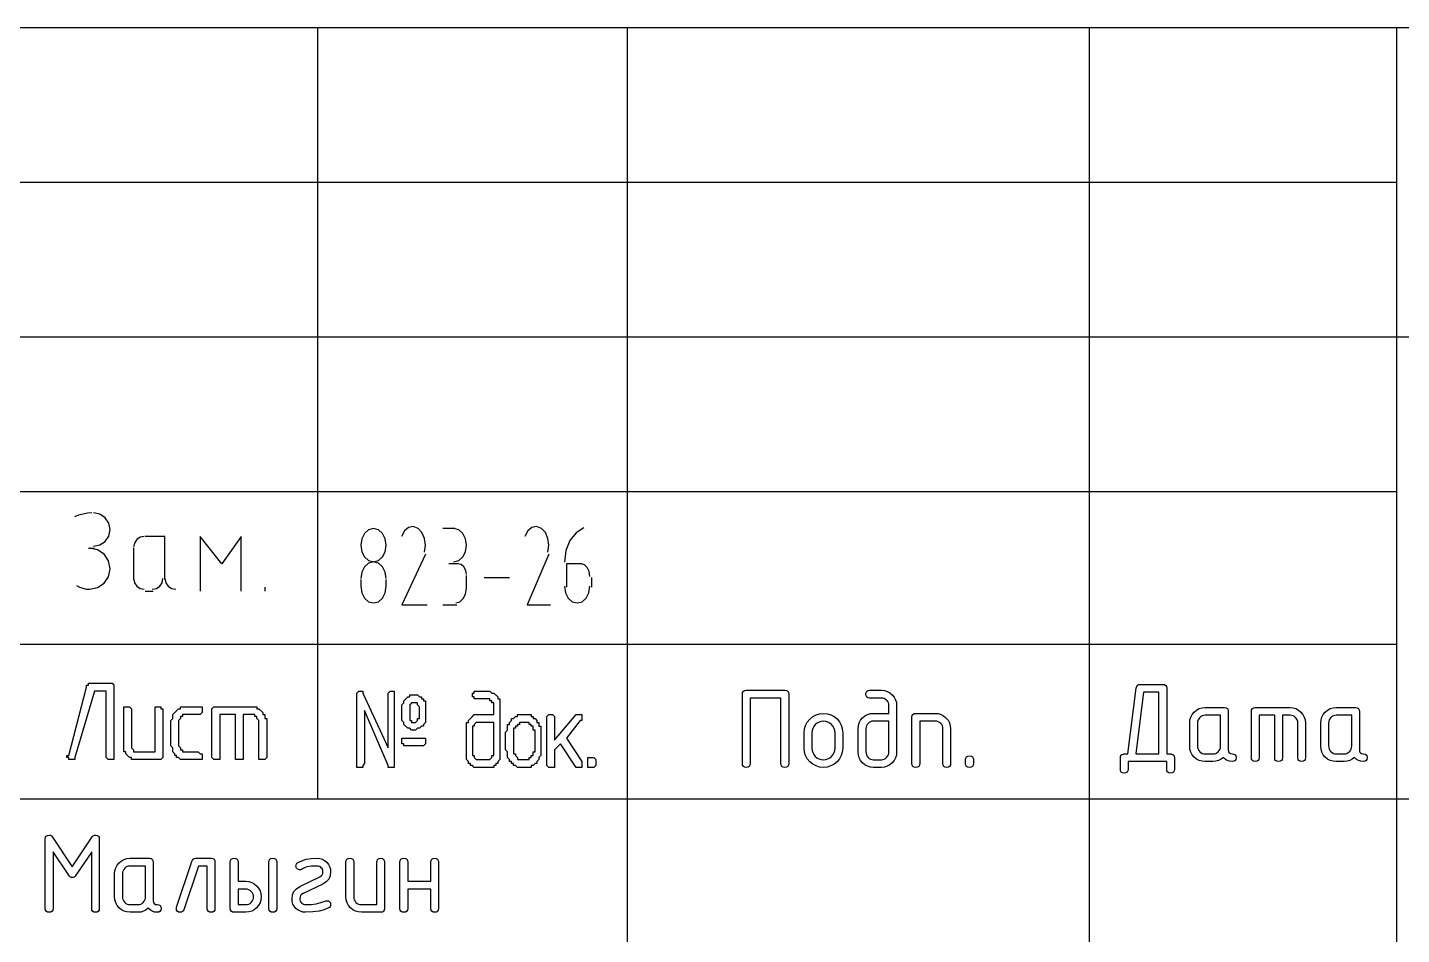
# Model space of a CAD drawing. Header units: millimetres. Extents: x 1 to 1188, y 1 to 840.
# Drawn here: x 1020.38 to 1064.93, y 31.29 to 60.71 of the extents above; entities that cross this region are included whole.
import ezdxf

# ---------------------------------------------------------------- set-up
doc = ezdxf.new("R2010")
doc.units = ezdxf.units.MM
doc.layers.add('GEOMETRY', color=7, linetype='Continuous')
doc.layers.add('TEXT_OUTLINE', color=7, linetype='Continuous')

msp = doc.modelspace()

# ---------------------------------------------------------------- linework, layer by layer
at = {"layer": 'GEOMETRY'}
for points in [[(999.815, 60.714), (1184.79, 60.714)], [(1029.786, 60.714), (1029.786, 35.694)], [(1039.819, 60.714), (1039.819, 5.658)], [(1054.806, 60.714), (1054.806, 5.658)], [(1064.776, 60.714), (1064.776, 5.658)], [(999.815, 55.696), (1064.776, 55.696)], [(999.815, 50.68), (1064.776, 50.68), (1184.79, 50.68)], [(999.815, 45.664), (1064.776, 45.664)], [(1024.833, 42.806), (1024.833, 44.203), (1024.198, 44.203)], [(1027.31, 42.426), (1027.31, 44.203), (1026.676, 43.314), (1025.977, 44.203), (1025.977, 42.426)], [(1034.231, 44.457), (1033.851, 44.457)], [(1022.357, 43.822), (1022.547, 43.822)], [(1023.818, 43.822), (1023.818, 42.806)], [(1033.279, 43.631), (1032.517, 41.981), (1033.343, 41.981)], [(1034.358, 43.314), (1034.041, 43.314)], [(1037.28, 43.631), (1036.581, 41.981), (1037.343, 41.981)], [(1037.852, 43.314), (1037.852, 42.552)], [(1038.359, 43.314), (1037.852, 43.314)], [(1031.183, 42.806), (1031.183, 42.552)], [(1032.009, 42.552), (1032.009, 42.806)], [(1034.613, 42.489), (1034.613, 42.933)], [(1035.184, 42.869), (1036.009, 42.869)], [(1038.677, 42.552), (1038.677, 42.869)], [(1024.198, 42.426), (1024.453, 42.426)], [(1028.072, 42.552), (1028.072, 42.426)], [(1033.851, 41.981), (1034.295, 41.981)], [(999.815, 40.71), (1064.776, 40.71)], [(1043.687, 39.213), (1044.938, 39.213)], [(1047.686, 39.213), (1048.066, 39.213)], [(1056.064, 37.149), (1056.334, 39.282)], [(1056.444, 39.403), (1057.194, 39.403)], [(1057.32, 39.276), (1057.32, 37.149)], [(1043.56, 36.837), (1043.56, 39.086)], [(1044.811, 36.837), (1044.811, 38.959), (1043.814, 38.959), (1043.814, 36.837)], [(1045.065, 39.086), (1045.065, 36.837)], [(1048.066, 38.959), (1047.686, 38.959)], [(1047.812, 38.463), (1048.314, 38.463), (1048.314, 38.711)], [(1048.562, 38.711), (1048.562, 37.212)], [(1049.06, 36.837), (1049.06, 38.336)], [(1049.187, 38.463), (1049.815, 38.463)], [(1058.567, 38.653), (1059.195, 38.653)], [(1059.068, 38.4), (1058.567, 38.4)], [(1059.068, 37.402), (1059.068, 38.4)], [(1059.316, 38.527), (1059.316, 37.275)], [(1060.067, 37.027), (1060.067, 38.527)], [(1060.193, 38.653), (1061.318, 38.653)], [(1060.822, 37.027), (1060.822, 38.4), (1060.32, 38.4), (1060.32, 37.027)], [(1061.318, 38.4), (1061.07, 38.4), (1061.07, 37.027)], [(1062.818, 38.653), (1063.446, 38.653)], [(1063.319, 38.4), (1062.818, 38.4)], [(1063.319, 37.402), (1063.319, 38.4)], [(1063.567, 38.527), (1063.567, 37.275)], [(1047.311, 37.212), (1047.311, 37.961)], [(1047.564, 37.961), (1047.564, 37.212)], [(1048.314, 37.212), (1048.314, 38.209), (1047.812, 38.209)], [(1049.815, 38.209), (1049.314, 38.209), (1049.314, 36.837)], [(1050.063, 36.837), (1050.063, 37.961)], [(1050.311, 37.961), (1050.311, 36.837)], [(1058.065, 37.402), (1058.065, 38.152)], [(1058.319, 38.152), (1058.319, 37.402)], [(1061.571, 37.027), (1061.571, 38.152)], [(1061.819, 38.152), (1061.819, 37.027)], [(1062.316, 37.402), (1062.316, 38.152)], [(1062.57, 38.152), (1062.57, 37.402)], [(1045.561, 37.333), (1045.561, 37.835)], [(1045.815, 37.835), (1045.815, 37.333)], [(1046.565, 37.333), (1046.565, 37.835)], [(1046.813, 37.835), (1046.813, 37.333)], [(1055.816, 36.653), (1055.816, 37.027)], [(1057.568, 37.027), (1057.568, 36.653)], [(1058.567, 37.149), (1058.82, 37.149)], [(1062.818, 37.149), (1063.071, 37.149)], [(1047.812, 36.958), (1048.066, 36.958)], [(1048.066, 36.71), (1047.812, 36.71)], [(1050.799, 36.837), (1050.799, 36.958)], [(1051.053, 36.958), (1051.053, 36.837)], [(1057.32, 36.653), (1057.32, 36.901), (1056.069, 36.901), (1056.069, 36.653)], [(1058.82, 36.901), (1058.567, 36.901)], [(1063.071, 36.901), (1062.818, 36.901)], [(999.815, 35.694), (1184.79, 35.694)], [(1020.954, 32.138), (1020.954, 34.387)], [(1021.191, 34.447), (1021.831, 33.488), (1022.475, 34.458)], [(1022.707, 34.387), (1022.707, 32.138)], [(1021.715, 33.213), (1021.208, 33.973), (1021.208, 32.138)], [(1022.459, 32.138), (1022.459, 33.973), (1021.946, 33.213)], [(1023.705, 33.764), (1024.334, 33.764)], [(1024.207, 33.51), (1023.705, 33.51)], [(1024.207, 32.513), (1024.207, 33.51)], [(1024.455, 33.637), (1024.455, 32.386)], [(1025.211, 32.176), (1025.707, 33.659)], [(1026.208, 32.138), (1026.208, 33.51), (1025.922, 33.51), (1025.448, 32.094)], [(1025.833, 33.764), (1026.335, 33.764)], [(1026.456, 33.637), (1026.456, 32.138)], [(1026.954, 32.138), (1026.954, 33.637)], [(1027.208, 33.637), (1027.208, 33.014), (1027.456, 33.014)], [(1028.206, 32.138), (1028.206, 33.637)], [(1028.459, 33.637), (1028.459, 32.138)], [(1030.705, 32.513), (1030.705, 33.637)], [(1030.959, 33.637), (1030.959, 32.513)], [(1031.207, 32.259), (1031.708, 32.259), (1031.708, 33.637)], [(1031.956, 33.637), (1031.956, 32.138)], [(1032.454, 32.138), (1032.454, 33.637)], [(1032.708, 33.637), (1032.708, 33.014), (1033.457, 33.014), (1033.457, 33.637)], [(1033.706, 33.637), (1033.706, 32.138)], [(1023.204, 32.513), (1023.204, 33.262)], [(1023.457, 33.262), (1023.457, 32.513)], [(1029.209, 32.843), (1029.854, 33.158)], [(1027.456, 32.761), (1027.208, 32.761), (1027.208, 32.259), (1027.456, 32.259)], [(1029.959, 32.926), (1029.314, 32.617)], [(1032.708, 32.761), (1032.708, 32.138)], [(1033.457, 32.138), (1033.457, 32.761), (1032.708, 32.761)], [(1023.705, 32.259), (1023.959, 32.259)], [(1023.959, 32.011), (1023.705, 32.011)], [(1027.456, 32.011), (1027.081, 32.011)], [(1031.835, 32.011), (1031.207, 32.011)]]:
    msp.add_lwpolyline(points, dxfattribs=at)
for points in [[(1022.42, 39.441), (1023.119, 39.441), (1023.182, 39.377), (1023.182, 36.964), (1022.992, 36.964), (1022.929, 37.028), (1022.929, 39.186), (1022.547, 39.186), (1021.913, 37.028), (1021.913, 36.964), (1021.722, 36.964), (1021.722, 37.028), (1021.658, 37.028), (1021.658, 37.091), (1021.722, 37.091), (1022.294, 39.314), (1022.294, 39.377), (1022.357, 39.377), (1022.357, 39.441)], [(1031.247, 39.123), (1032.072, 37.345), (1032.072, 39.123), (1032.135, 39.186), (1032.264, 39.186), (1032.264, 36.71), (1032.072, 36.71), (1032.072, 36.773), (1031.31, 38.552), (1031.31, 36.838), (1031.247, 36.773), (1031.247, 36.71), (1031.056, 36.71), (1031.056, 39.123), (1031.12, 39.186), (1031.247, 39.186)], [(1033.279, 38.36), (1033.279, 38.17), (1033.216, 38.107), (1033.216, 38.044), (1033.152, 38.044), (1033.089, 37.98), (1033.026, 37.98), (1032.961, 37.917), (1032.834, 37.917), (1032.771, 37.98), (1032.707, 37.98), (1032.581, 38.107), (1032.581, 38.17), (1032.517, 38.234), (1032.517, 38.742), (1032.581, 38.806), (1032.581, 38.869), (1032.707, 38.996), (1032.771, 38.996), (1032.771, 39.059), (1033.026, 39.059), (1033.089, 38.996), (1033.152, 38.996), (1033.152, 38.932), (1033.216, 38.932), (1033.216, 38.869), (1033.279, 38.869)], [(1033.089, 38.36), (1033.089, 38.679), (1033.026, 38.742), (1033.026, 38.806), (1032.834, 38.806), (1032.771, 38.742), (1032.771, 38.234), (1032.834, 38.234), (1032.834, 38.17), (1032.961, 38.17), (1033.026, 38.234), (1033.026, 38.297), (1033.089, 38.297)], [(1035.692, 38.679), (1035.692, 36.964), (1035.629, 36.901), (1035.629, 36.838), (1035.565, 36.838), (1035.565, 36.773), (1035.502, 36.773), (1035.502, 36.71), (1034.867, 36.71), (1034.803, 36.773), (1034.74, 36.773), (1034.74, 36.838), (1034.677, 36.838), (1034.677, 36.901), (1034.613, 36.964), (1034.613, 38.17), (1034.677, 38.17), (1034.677, 38.234), (1034.803, 38.36), (1034.867, 38.425), (1035.502, 38.425), (1035.502, 38.806), (1035.439, 38.806), (1035.439, 38.869), (1035.375, 38.869), (1035.375, 38.932), (1034.867, 38.932), (1034.867, 38.996), (1034.803, 38.996), (1034.803, 39.123), (1034.867, 39.123), (1034.867, 39.186), (1035.375, 39.186), (1035.439, 39.123), (1035.502, 39.123), (1035.629, 38.996), (1035.629, 38.932), (1035.692, 38.932)], [(1057.067, 37.149), (1057.067, 39.15), (1056.571, 39.15), (1056.317, 37.149)], [(1024.77, 38.552), (1024.77, 37.028), (1024.706, 36.964), (1023.754, 36.964), (1023.754, 37.028), (1023.691, 37.028), (1023.564, 37.155), (1023.564, 37.218), (1023.501, 37.218), (1023.501, 38.679), (1023.691, 38.679), (1023.754, 38.615), (1023.754, 37.345), (1023.818, 37.281), (1023.818, 37.218), (1024.516, 37.218), (1024.516, 38.679), (1024.706, 38.679), (1024.706, 38.615), (1024.77, 38.615)], [(1025.278, 38.17), (1025.278, 37.408), (1025.342, 37.345), (1025.342, 37.281), (1025.405, 37.281), (1025.405, 37.218), (1025.914, 37.218), (1025.977, 37.155), (1026.04, 37.155), (1026.04, 36.964), (1025.342, 36.964), (1025.278, 37.028), (1025.215, 37.028), (1025.215, 37.091), (1025.152, 37.091), (1025.152, 37.155), (1025.088, 37.218), (1025.088, 37.345), (1025.023, 37.408), (1025.023, 38.234), (1025.088, 38.297), (1025.088, 38.425), (1025.278, 38.615), (1025.342, 38.615), (1025.342, 38.679), (1026.04, 38.679), (1026.04, 38.489), (1025.977, 38.425), (1025.405, 38.425), (1025.405, 38.36), (1025.342, 38.36), (1025.342, 38.297), (1025.278, 38.234)], [(1026.484, 38.679), (1027.818, 38.679), (1027.818, 38.615), (1027.881, 38.615), (1028.008, 38.489), (1028.008, 38.425), (1028.072, 38.425), (1028.072, 38.297), (1028.135, 38.297), (1028.135, 37.028), (1028.072, 36.964), (1027.881, 36.964), (1027.881, 38.234), (1027.818, 38.297), (1027.818, 38.36), (1027.755, 38.36), (1027.755, 38.425), (1027.373, 38.425), (1027.373, 36.964), (1027.119, 36.964), (1027.119, 38.425), (1026.611, 38.425), (1026.611, 36.964), (1026.421, 36.964), (1026.357, 37.028), (1026.357, 38.615), (1026.421, 38.679)], [(1035.882, 37.281), (1035.882, 37.853), (1035.946, 37.917), (1035.946, 38.107), (1036.009, 38.107), (1036.009, 38.17), (1036.073, 38.234), (1036.073, 38.297), (1036.136, 38.297), (1036.201, 38.36), (1036.264, 38.36), (1036.264, 38.425), (1036.708, 38.425), (1036.708, 38.36), (1036.771, 38.36), (1036.771, 38.297), (1036.835, 38.297), (1036.898, 38.234), (1036.898, 38.17), (1036.963, 38.17), (1036.963, 38.044), (1037.026, 38.044), (1037.026, 37.091), (1036.963, 37.028), (1036.963, 36.964), (1036.898, 36.901), (1036.898, 36.838), (1036.835, 36.838), (1036.771, 36.773), (1036.708, 36.773), (1036.708, 36.71), (1036.264, 36.71), (1036.201, 36.773), (1036.136, 36.773), (1036.136, 36.838), (1036.073, 36.838), (1036.073, 36.901), (1036.009, 36.901), (1036.009, 36.964), (1035.946, 37.028), (1035.946, 37.218)], [(1037.47, 37.598), (1038.169, 38.425), (1038.359, 38.425), (1038.359, 38.234), (1038.295, 38.234), (1037.852, 37.663), (1038.359, 36.901), (1038.359, 36.71), (1038.169, 36.71), (1037.66, 37.472), (1037.47, 37.281), (1037.47, 36.71), (1037.28, 36.71), (1037.216, 36.773), (1037.216, 38.36), (1037.28, 38.425), (1037.406, 38.425), (1037.47, 38.36)], [(1035.502, 37.155), (1035.502, 38.17), (1034.93, 38.17), (1034.867, 38.107), (1034.867, 38.044), (1034.803, 38.044), (1034.803, 37.091), (1034.867, 37.091), (1034.867, 37.028), (1034.93, 36.964), (1035.375, 36.964), (1035.439, 37.028), (1035.439, 37.091), (1035.502, 37.091)], [(1036.835, 37.281), (1036.835, 37.917), (1036.771, 37.917), (1036.771, 38.044), (1036.708, 38.044), (1036.708, 38.107), (1036.644, 38.107), (1036.644, 38.17), (1036.327, 38.17), (1036.327, 38.107), (1036.264, 38.107), (1036.264, 38.044), (1036.201, 38.044), (1036.201, 37.98), (1036.136, 37.98), (1036.136, 37.155), (1036.201, 37.155), (1036.201, 37.091), (1036.264, 37.028), (1036.264, 36.964), (1036.644, 36.964), (1036.644, 37.028), (1036.708, 37.028), (1036.708, 37.091), (1036.771, 37.091), (1036.771, 37.218), (1036.835, 37.218)], [(1033.216, 37.408), (1032.581, 37.408), (1032.581, 37.472), (1032.517, 37.472), (1032.517, 37.663), (1033.279, 37.663), (1033.279, 37.472)], [(1038.55, 36.964), (1038.55, 37.028), (1038.74, 37.028), (1038.804, 36.964), (1038.804, 36.773), (1038.74, 36.71), (1038.55, 36.71)]]:
    msp.add_lwpolyline(points, close=True, dxfattribs=at)
at = {"layer": 'TEXT_OUTLINE'}
for points in [[(1022.469, 44.964), (1022.322, 44.953), (1022.178, 44.928), (1022.037, 44.89), (1021.899, 44.839)], [(1023.056, 44.425), (1023.013, 44.635), (1022.898, 44.807), (1022.726, 44.923), (1022.515, 44.965)], [(1022.515, 43.885), (1022.726, 43.928), (1022.898, 44.043), (1023.013, 44.215), (1023.056, 44.425)], [(1024.166, 44.203), (1024.03, 44.176), (1023.92, 44.101), (1023.845, 43.989), (1023.818, 43.853)], [(1031.597, 44.457), (1031.436, 44.415), (1031.304, 44.299), (1031.216, 44.127), (1031.183, 43.917)], [(1032.009, 43.917), (1031.976, 44.127), (1031.888, 44.299), (1031.757, 44.415), (1031.597, 44.457)], [(1033.042, 44.464), (1032.888, 44.52), (1032.736, 44.49), (1032.602, 44.381), (1032.502, 44.201)], [(1033.248, 43.687), (1033.279, 43.914), (1033.251, 44.135), (1033.17, 44.326), (1033.042, 44.464)], [(1034.613, 43.917), (1034.581, 44.127), (1034.492, 44.299), (1034.36, 44.415), (1034.2, 44.457)], [(1037.043, 44.464), (1036.888, 44.52), (1036.736, 44.49), (1036.602, 44.381), (1036.502, 44.201)], [(1037.248, 43.687), (1037.279, 43.914), (1037.252, 44.135), (1037.171, 44.326), (1037.043, 44.464)], [(1038.415, 44.478), (1038.165, 44.319), (1037.968, 44.067), (1037.838, 43.744), (1037.788, 43.372)], [(1023.056, 43.155), (1023.003, 43.415), (1022.86, 43.627), (1022.648, 43.769), (1022.389, 43.822)], [(1031.183, 43.917), (1031.216, 43.707), (1031.304, 43.536), (1031.436, 43.42), (1031.597, 43.378)], [(1031.597, 43.378), (1031.757, 43.42), (1031.888, 43.536), (1031.976, 43.707), (1032.009, 43.917)], [(1034.2, 43.378), (1034.36, 43.42), (1034.492, 43.536), (1034.581, 43.707), (1034.613, 43.917)], [(1031.597, 43.378), (1031.436, 43.335), (1031.304, 43.219), (1031.216, 43.048), (1031.183, 42.838)], [(1032.009, 42.838), (1031.976, 43.048), (1031.888, 43.219), (1031.757, 43.335), (1031.597, 43.378)], [(1034.613, 42.964), (1034.591, 43.101), (1034.529, 43.212), (1034.438, 43.287), (1034.327, 43.314)], [(1038.614, 42.901), (1038.591, 43.062), (1038.53, 43.194), (1038.439, 43.282), (1038.327, 43.314)], [(1022.389, 42.489), (1022.648, 42.541), (1022.86, 42.684), (1023.003, 42.895), (1023.056, 43.155)], [(1023.818, 42.838), (1023.845, 42.702), (1023.92, 42.591), (1024.03, 42.516), (1024.166, 42.489)], [(1024.421, 42.489), (1024.557, 42.516), (1024.668, 42.591), (1024.742, 42.702), (1024.77, 42.838)], [(1024.833, 42.838), (1024.861, 42.702), (1024.936, 42.591), (1025.047, 42.516), (1025.183, 42.489)], [(1021.967, 42.61), (1022.066, 42.557), (1022.17, 42.519), (1022.279, 42.496), (1022.391, 42.489)], [(1031.183, 42.584), (1031.216, 42.374), (1031.304, 42.202), (1031.436, 42.086), (1031.597, 42.044)], [(1031.597, 42.044), (1031.757, 42.086), (1031.888, 42.202), (1031.976, 42.374), (1032.009, 42.584)], [(1034.263, 42.044), (1034.399, 42.081), (1034.51, 42.184), (1034.586, 42.335), (1034.613, 42.521)], [(1037.788, 42.584), (1037.821, 42.374), (1037.909, 42.202), (1038.04, 42.086), (1038.2, 42.044)], [(1038.2, 42.044), (1038.361, 42.086), (1038.492, 42.202), (1038.581, 42.374), (1038.614, 42.584)], [(1043.56, 39.086), (1043.568, 39.141), (1043.591, 39.181), (1043.631, 39.205), (1043.687, 39.213)], [(1044.938, 39.213), (1044.993, 39.205), (1045.033, 39.181), (1045.057, 39.141), (1045.065, 39.086)], [(1047.564, 39.086), (1047.572, 39.141), (1047.594, 39.181), (1047.632, 39.205), (1047.686, 39.213)], [(1048.066, 39.213), (1048.166, 39.203), (1048.258, 39.175), (1048.342, 39.129), (1048.419, 39.064)], [(1056.334, 39.282), (1056.347, 39.334), (1056.369, 39.372), (1056.402, 39.395), (1056.444, 39.403)], [(1057.194, 39.403), (1057.249, 39.395), (1057.289, 39.371), (1057.312, 39.332), (1057.32, 39.276)], [(1047.686, 38.959), (1047.632, 38.967), (1047.594, 38.99), (1047.572, 39.03), (1047.564, 39.086)], [(1048.242, 38.887), (1048.204, 38.918), (1048.162, 38.941), (1048.116, 38.954), (1048.066, 38.959)], [(1048.314, 38.711), (1048.309, 38.761), (1048.296, 38.807), (1048.273, 38.849), (1048.242, 38.887)], [(1048.419, 39.064), (1048.481, 38.988), (1048.526, 38.903), (1048.553, 38.811), (1048.562, 38.711)], [(1045.743, 38.276), (1045.841, 38.357), (1045.948, 38.416), (1046.064, 38.451), (1046.19, 38.463)], [(1046.19, 38.463), (1046.317, 38.452), (1046.432, 38.417), (1046.537, 38.361), (1046.631, 38.281)], [(1047.454, 38.314), (1047.532, 38.379), (1047.618, 38.426), (1047.711, 38.454), (1047.812, 38.463)], [(1049.06, 38.336), (1049.068, 38.391), (1049.091, 38.431), (1049.131, 38.455), (1049.187, 38.463)], [(1049.815, 38.463), (1049.913, 38.454), (1050.003, 38.426), (1050.086, 38.379), (1050.162, 38.314)], [(1058.065, 38.152), (1058.074, 38.252), (1058.101, 38.344), (1058.145, 38.428), (1058.209, 38.505)], [(1058.209, 38.505), (1058.287, 38.57), (1058.372, 38.616), (1058.465, 38.644), (1058.567, 38.653)], [(1058.39, 38.328), (1058.359, 38.29), (1058.337, 38.248), (1058.323, 38.202), (1058.319, 38.152)], [(1058.567, 38.4), (1058.516, 38.395), (1058.47, 38.382), (1058.428, 38.359), (1058.39, 38.328)], [(1059.195, 38.653), (1059.248, 38.645), (1059.286, 38.622), (1059.309, 38.582), (1059.316, 38.527)], [(1060.067, 38.527), (1060.074, 38.582), (1060.098, 38.622), (1060.138, 38.645), (1060.193, 38.653)], [(1061.318, 38.653), (1061.418, 38.644), (1061.51, 38.616), (1061.594, 38.57), (1061.671, 38.505)], [(1061.5, 38.328), (1061.461, 38.359), (1061.418, 38.382), (1061.37, 38.395), (1061.318, 38.4)], [(1061.571, 38.152), (1061.567, 38.202), (1061.553, 38.248), (1061.531, 38.29), (1061.5, 38.328)], [(1061.671, 38.505), (1061.736, 38.428), (1061.782, 38.344), (1061.81, 38.252), (1061.819, 38.152)], [(1062.316, 38.152), (1062.325, 38.252), (1062.352, 38.344), (1062.396, 38.428), (1062.46, 38.505)], [(1062.46, 38.505), (1062.538, 38.57), (1062.623, 38.616), (1062.716, 38.644), (1062.818, 38.653)], [(1062.641, 38.328), (1062.61, 38.29), (1062.588, 38.248), (1062.574, 38.202), (1062.57, 38.152)], [(1062.818, 38.4), (1062.767, 38.395), (1062.721, 38.382), (1062.679, 38.359), (1062.641, 38.328)], [(1063.446, 38.653), (1063.499, 38.645), (1063.537, 38.622), (1063.56, 38.582), (1063.567, 38.527)], [(1045.561, 37.835), (1045.573, 37.959), (1045.607, 38.074), (1045.664, 38.18), (1045.743, 38.276)], [(1045.925, 38.099), (1045.877, 38.041), (1045.842, 37.977), (1045.822, 37.908), (1045.815, 37.835)], [(1046.19, 38.209), (1046.115, 38.202), (1046.046, 38.182), (1045.983, 38.147), (1045.925, 38.099)], [(1046.454, 38.099), (1046.396, 38.147), (1046.332, 38.182), (1046.264, 38.202), (1046.19, 38.209)], [(1046.565, 37.835), (1046.558, 37.908), (1046.537, 37.977), (1046.502, 38.041), (1046.454, 38.099)], [(1046.631, 38.281), (1046.71, 38.185), (1046.767, 38.078), (1046.801, 37.962), (1046.813, 37.835)], [(1047.311, 37.961), (1047.32, 38.062), (1047.346, 38.154), (1047.391, 38.238), (1047.454, 38.314)], [(1047.636, 38.138), (1047.604, 38.099), (1047.582, 38.057), (1047.569, 38.011), (1047.564, 37.961)], [(1047.812, 38.209), (1047.762, 38.205), (1047.715, 38.191), (1047.673, 38.169), (1047.636, 38.138)], [(1049.992, 38.138), (1049.953, 38.169), (1049.911, 38.191), (1049.865, 38.205), (1049.815, 38.209)], [(1050.063, 37.961), (1050.059, 38.011), (1050.045, 38.057), (1050.023, 38.099), (1049.992, 38.138)], [(1050.162, 38.314), (1050.228, 38.238), (1050.274, 38.154), (1050.302, 38.062), (1050.311, 37.961)], [(1045.743, 36.892), (1045.664, 36.988), (1045.607, 37.093), (1045.573, 37.208), (1045.561, 37.333)], [(1045.815, 37.333), (1045.822, 37.258), (1045.841, 37.189), (1045.874, 37.126), (1045.92, 37.068)], [(1045.92, 37.068), (1045.978, 37.02), (1046.042, 36.985), (1046.113, 36.965), (1046.19, 36.958)], [(1046.19, 36.958), (1046.264, 36.965), (1046.332, 36.985), (1046.396, 37.02), (1046.454, 37.068)], [(1046.454, 37.068), (1046.502, 37.126), (1046.537, 37.189), (1046.558, 37.258), (1046.565, 37.333)], [(1046.813, 37.333), (1046.801, 37.208), (1046.767, 37.093), (1046.71, 36.988), (1046.631, 36.892)], [(1047.454, 36.853), (1047.391, 36.931), (1047.346, 37.017), (1047.32, 37.11), (1047.311, 37.212)], [(1047.564, 37.212), (1047.569, 37.161), (1047.582, 37.113), (1047.604, 37.07), (1047.636, 37.03)], [(1047.636, 37.03), (1047.676, 36.998), (1047.718, 36.976), (1047.764, 36.963), (1047.812, 36.958)], [(1048.066, 36.958), (1048.114, 36.963), (1048.158, 36.976), (1048.199, 36.998), (1048.237, 37.03)], [(1048.237, 37.03), (1048.27, 37.07), (1048.294, 37.113), (1048.309, 37.161), (1048.314, 37.212)], [(1048.562, 37.212), (1048.553, 37.11), (1048.525, 37.017), (1048.478, 36.931), (1048.413, 36.853)], [(1050.799, 36.958), (1050.807, 37.013), (1050.83, 37.053), (1050.87, 37.077), (1050.926, 37.085)], [(1050.926, 37.085), (1050.981, 37.077), (1051.021, 37.053), (1051.045, 37.013), (1051.053, 36.958)], [(1055.816, 37.027), (1055.821, 37.069), (1055.837, 37.103), (1055.865, 37.127), (1055.904, 37.143)], [(1055.904, 37.143), (1055.926, 37.145), (1055.96, 37.147), (1056.006, 37.148), (1056.064, 37.149)], [(1057.32, 37.149), (1057.38, 37.148), (1057.426, 37.147), (1057.46, 37.145), (1057.48, 37.143)], [(1057.48, 37.143), (1057.518, 37.127), (1057.546, 37.103), (1057.563, 37.069), (1057.568, 37.027)], [(1058.209, 37.044), (1058.145, 37.122), (1058.101, 37.208), (1058.074, 37.301), (1058.065, 37.402)], [(1058.567, 36.901), (1058.465, 36.909), (1058.372, 36.936), (1058.287, 36.981), (1058.209, 37.044)], [(1058.319, 37.402), (1058.323, 37.351), (1058.337, 37.304), (1058.359, 37.26), (1058.39, 37.22)], [(1058.39, 37.22), (1058.43, 37.189), (1058.473, 37.166), (1058.519, 37.153), (1058.567, 37.149)], [(1058.82, 37.149), (1058.868, 37.153), (1058.913, 37.166), (1058.954, 37.189), (1058.991, 37.22)], [(1059.157, 37.033), (1059.084, 36.975), (1059.003, 36.934), (1058.916, 36.909), (1058.82, 36.901)], [(1058.991, 37.22), (1059.025, 37.26), (1059.049, 37.304), (1059.064, 37.351), (1059.068, 37.402)], [(1059.443, 36.901), (1059.359, 36.909), (1059.283, 36.934), (1059.216, 36.975), (1059.157, 37.033)], [(1059.316, 37.275), (1059.324, 37.22), (1059.348, 37.18), (1059.387, 37.156), (1059.443, 37.149)], [(1059.443, 37.149), (1059.499, 37.141), (1059.538, 37.118), (1059.562, 37.08), (1059.57, 37.027)], [(1059.57, 37.027), (1059.562, 36.971), (1059.538, 36.932), (1059.499, 36.908), (1059.443, 36.901)], [(1060.193, 36.901), (1060.138, 36.908), (1060.098, 36.932), (1060.074, 36.971), (1060.067, 37.027)], [(1060.32, 37.027), (1060.312, 36.971), (1060.288, 36.932), (1060.249, 36.908), (1060.193, 36.901)], [(1060.943, 36.901), (1060.89, 36.908), (1060.852, 36.932), (1060.829, 36.971), (1060.822, 37.027)], [(1061.07, 37.027), (1061.062, 36.971), (1061.038, 36.932), (1060.998, 36.908), (1060.943, 36.901)], [(1061.693, 36.901), (1061.639, 36.908), (1061.602, 36.932), (1061.579, 36.971), (1061.571, 37.027)], [(1061.819, 37.027), (1061.811, 36.971), (1061.788, 36.932), (1061.748, 36.908), (1061.693, 36.901)], [(1062.46, 37.044), (1062.396, 37.122), (1062.352, 37.208), (1062.325, 37.301), (1062.316, 37.402)], [(1062.818, 36.901), (1062.716, 36.909), (1062.623, 36.936), (1062.538, 36.981), (1062.46, 37.044)], [(1062.57, 37.402), (1062.574, 37.351), (1062.588, 37.304), (1062.61, 37.26), (1062.641, 37.22)], [(1062.641, 37.22), (1062.681, 37.189), (1062.724, 37.166), (1062.77, 37.153), (1062.818, 37.149)], [(1063.071, 37.149), (1063.119, 37.153), (1063.164, 37.166), (1063.205, 37.189), (1063.242, 37.22)], [(1063.408, 37.033), (1063.335, 36.975), (1063.254, 36.934), (1063.167, 36.909), (1063.071, 36.901)], [(1063.242, 37.22), (1063.276, 37.26), (1063.3, 37.304), (1063.315, 37.351), (1063.319, 37.402)], [(1063.694, 36.901), (1063.61, 36.909), (1063.534, 36.934), (1063.467, 36.975), (1063.408, 37.033)], [(1063.567, 37.275), (1063.575, 37.22), (1063.599, 37.18), (1063.638, 37.156), (1063.694, 37.149)], [(1063.694, 37.149), (1063.75, 37.141), (1063.789, 37.118), (1063.813, 37.08), (1063.821, 37.027)], [(1063.821, 37.027), (1063.813, 36.971), (1063.789, 36.932), (1063.75, 36.908), (1063.694, 36.901)], [(1043.687, 36.71), (1043.631, 36.718), (1043.591, 36.741), (1043.568, 36.781), (1043.56, 36.837)], [(1043.814, 36.837), (1043.806, 36.781), (1043.782, 36.741), (1043.742, 36.718), (1043.687, 36.71)], [(1044.938, 36.71), (1044.882, 36.718), (1044.843, 36.741), (1044.819, 36.781), (1044.811, 36.837)], [(1045.065, 36.837), (1045.057, 36.781), (1045.033, 36.741), (1044.993, 36.718), (1044.938, 36.71)], [(1046.19, 36.71), (1046.064, 36.721), (1045.948, 36.756), (1045.841, 36.812), (1045.743, 36.892)], [(1046.631, 36.892), (1046.535, 36.812), (1046.429, 36.756), (1046.314, 36.721), (1046.19, 36.71)], [(1047.812, 36.71), (1047.711, 36.719), (1047.618, 36.746), (1047.532, 36.79), (1047.454, 36.853)], [(1048.413, 36.853), (1048.337, 36.79), (1048.254, 36.746), (1048.164, 36.719), (1048.066, 36.71)], [(1049.187, 36.71), (1049.131, 36.718), (1049.091, 36.741), (1049.068, 36.781), (1049.06, 36.837)], [(1049.314, 36.837), (1049.306, 36.781), (1049.282, 36.741), (1049.242, 36.718), (1049.187, 36.71)], [(1050.19, 36.71), (1050.134, 36.718), (1050.095, 36.741), (1050.071, 36.781), (1050.063, 36.837)], [(1050.311, 36.837), (1050.304, 36.781), (1050.281, 36.741), (1050.243, 36.718), (1050.19, 36.71)], [(1050.926, 36.71), (1050.87, 36.718), (1050.83, 36.741), (1050.807, 36.781), (1050.799, 36.837)], [(1051.053, 36.837), (1051.045, 36.781), (1051.021, 36.741), (1050.981, 36.718), (1050.926, 36.71)], [(1055.942, 36.526), (1055.887, 36.534), (1055.847, 36.558), (1055.823, 36.597), (1055.816, 36.653)], [(1056.069, 36.653), (1056.061, 36.597), (1056.037, 36.558), (1055.998, 36.534), (1055.942, 36.526)], [(1057.442, 36.526), (1057.388, 36.534), (1057.351, 36.558), (1057.328, 36.597), (1057.32, 36.653)], [(1057.568, 36.653), (1057.56, 36.597), (1057.537, 36.558), (1057.497, 36.534), (1057.442, 36.526)], [(1020.954, 34.387), (1020.962, 34.442), (1020.985, 34.482), (1021.025, 34.506), (1021.081, 34.514)], [(1021.081, 34.514), (1021.112, 34.509), (1021.141, 34.497), (1021.167, 34.476), (1021.191, 34.447)], [(1022.475, 34.458), (1022.496, 34.482), (1022.521, 34.499), (1022.549, 34.51), (1022.58, 34.514)], [(1022.58, 34.514), (1022.635, 34.506), (1022.675, 34.482), (1022.699, 34.442), (1022.707, 34.387)], [(1023.204, 33.262), (1023.213, 33.363), (1023.239, 33.455), (1023.284, 33.539), (1023.347, 33.615)], [(1023.347, 33.615), (1023.425, 33.68), (1023.511, 33.727), (1023.604, 33.755), (1023.705, 33.764)], [(1023.529, 33.439), (1023.497, 33.4), (1023.475, 33.358), (1023.462, 33.312), (1023.457, 33.262)], [(1023.705, 33.51), (1023.655, 33.506), (1023.608, 33.492), (1023.566, 33.47), (1023.529, 33.439)], [(1024.334, 33.764), (1024.386, 33.756), (1024.424, 33.732), (1024.447, 33.692), (1024.455, 33.637)], [(1025.707, 33.659), (1025.727, 33.705), (1025.755, 33.737), (1025.79, 33.757), (1025.833, 33.764)], [(1026.335, 33.764), (1026.388, 33.756), (1026.426, 33.732), (1026.449, 33.692), (1026.456, 33.637)], [(1026.954, 33.637), (1026.962, 33.692), (1026.986, 33.732), (1027.025, 33.756), (1027.081, 33.764)], [(1027.081, 33.764), (1027.136, 33.756), (1027.176, 33.732), (1027.2, 33.692), (1027.208, 33.637)], [(1028.206, 33.637), (1028.213, 33.692), (1028.237, 33.732), (1028.277, 33.756), (1028.332, 33.764)], [(1028.332, 33.764), (1028.388, 33.756), (1028.427, 33.732), (1028.451, 33.692), (1028.459, 33.637)], [(1029.083, 33.51), (1029.087, 33.544), (1029.099, 33.573), (1029.12, 33.599), (1029.149, 33.621)], [(1029.121, 33.422), (1029.104, 33.442), (1029.092, 33.463), (1029.085, 33.486), (1029.083, 33.51)], [(1029.209, 33.389), (1029.185, 33.391), (1029.162, 33.397), (1029.141, 33.408), (1029.121, 33.422)], [(1029.149, 33.621), (1029.27, 33.683), (1029.414, 33.728), (1029.581, 33.755), (1029.772, 33.764)], [(1029.452, 33.483), (1029.409, 33.471), (1029.363, 33.454), (1029.315, 33.43), (1029.264, 33.4)], [(1029.772, 33.51), (1029.671, 33.509), (1029.584, 33.503), (1029.511, 33.495), (1029.452, 33.483)], [(1029.772, 33.764), (1029.859, 33.756), (1029.939, 33.731), (1030.013, 33.69), (1030.08, 33.632)], [(1029.904, 33.455), (1029.875, 33.479), (1029.843, 33.496), (1029.808, 33.507), (1029.772, 33.51)], [(1029.959, 33.323), (1029.955, 33.36), (1029.945, 33.394), (1029.928, 33.426), (1029.904, 33.455)], [(1030.08, 33.632), (1030.135, 33.564), (1030.175, 33.491), (1030.199, 33.41), (1030.207, 33.323)], [(1030.705, 33.637), (1030.713, 33.692), (1030.736, 33.732), (1030.776, 33.756), (1030.832, 33.764)], [(1030.832, 33.764), (1030.887, 33.756), (1030.927, 33.732), (1030.951, 33.692), (1030.959, 33.637)], [(1031.708, 33.637), (1031.716, 33.692), (1031.74, 33.732), (1031.779, 33.756), (1031.835, 33.764)], [(1031.835, 33.764), (1031.888, 33.756), (1031.926, 33.732), (1031.949, 33.692), (1031.956, 33.637)], [(1032.454, 33.637), (1032.462, 33.692), (1032.486, 33.732), (1032.525, 33.756), (1032.581, 33.764)], [(1032.581, 33.764), (1032.636, 33.756), (1032.676, 33.732), (1032.7, 33.692), (1032.708, 33.637)], [(1033.457, 33.637), (1033.465, 33.692), (1033.489, 33.732), (1033.528, 33.756), (1033.584, 33.764)], [(1033.584, 33.764), (1033.637, 33.756), (1033.675, 33.732), (1033.698, 33.692), (1033.706, 33.637)], [(1021.831, 33.136), (1021.798, 33.14), (1021.769, 33.154), (1021.741, 33.179), (1021.715, 33.213)], [(1021.946, 33.213), (1021.92, 33.179), (1021.893, 33.154), (1021.863, 33.14), (1021.831, 33.136)], [(1027.456, 33.014), (1027.556, 33.005), (1027.648, 32.977), (1027.733, 32.931), (1027.809, 32.865)], [(1029.264, 33.4), (1029.253, 33.395), (1029.239, 33.392), (1029.225, 33.39), (1029.209, 33.389)], [(1029.854, 33.158), (1029.9, 33.187), (1029.932, 33.224), (1029.952, 33.269), (1029.959, 33.323)], [(1030.207, 33.323), (1030.191, 33.194), (1030.145, 33.085), (1030.067, 32.996), (1029.959, 32.926)], [(1027.632, 32.689), (1027.594, 32.72), (1027.552, 32.742), (1027.506, 32.756), (1027.456, 32.761)], [(1027.71, 32.513), (1027.705, 32.563), (1027.69, 32.609), (1027.666, 32.651), (1027.632, 32.689)], [(1027.809, 32.865), (1027.874, 32.789), (1027.92, 32.705), (1027.948, 32.613), (1027.958, 32.513)], [(1028.956, 32.447), (1028.972, 32.574), (1029.019, 32.683), (1029.098, 32.773), (1029.209, 32.843)], [(1029.314, 32.617), (1029.268, 32.588), (1029.235, 32.55), (1029.216, 32.502), (1029.209, 32.447)], [(1021.081, 32.011), (1021.025, 32.019), (1020.985, 32.042), (1020.962, 32.082), (1020.954, 32.138)], [(1021.208, 32.138), (1021.2, 32.082), (1021.176, 32.042), (1021.136, 32.019), (1021.081, 32.011)], [(1022.58, 32.011), (1022.527, 32.019), (1022.489, 32.042), (1022.466, 32.082), (1022.459, 32.138)], [(1022.707, 32.138), (1022.699, 32.082), (1022.675, 32.042), (1022.635, 32.019), (1022.58, 32.011)], [(1023.347, 32.154), (1023.284, 32.232), (1023.239, 32.318), (1023.213, 32.411), (1023.204, 32.513)], [(1023.705, 32.011), (1023.604, 32.02), (1023.511, 32.047), (1023.425, 32.091), (1023.347, 32.154)], [(1023.457, 32.513), (1023.462, 32.462), (1023.475, 32.414), (1023.497, 32.371), (1023.529, 32.331)], [(1023.529, 32.331), (1023.569, 32.299), (1023.611, 32.277), (1023.657, 32.264), (1023.705, 32.259)], [(1023.959, 32.259), (1024.007, 32.264), (1024.051, 32.277), (1024.092, 32.299), (1024.13, 32.331)], [(1024.295, 32.143), (1024.222, 32.085), (1024.142, 32.044), (1024.054, 32.019), (1023.959, 32.011)], [(1024.13, 32.331), (1024.163, 32.371), (1024.187, 32.414), (1024.202, 32.462), (1024.207, 32.513)], [(1024.582, 32.011), (1024.497, 32.019), (1024.421, 32.044), (1024.354, 32.085), (1024.295, 32.143)], [(1024.455, 32.386), (1024.463, 32.33), (1024.486, 32.29), (1024.526, 32.267), (1024.582, 32.259)], [(1024.582, 32.259), (1024.637, 32.251), (1024.677, 32.228), (1024.701, 32.191), (1024.709, 32.138)], [(1024.709, 32.138), (1024.701, 32.082), (1024.677, 32.042), (1024.637, 32.019), (1024.582, 32.011)], [(1025.205, 32.138), (1025.205, 32.148), (1025.206, 32.158), (1025.208, 32.168), (1025.211, 32.176)], [(1025.332, 32.011), (1025.276, 32.019), (1025.236, 32.042), (1025.213, 32.082), (1025.205, 32.138)], [(1025.448, 32.094), (1025.43, 32.058), (1025.404, 32.032), (1025.372, 32.016), (1025.332, 32.011)], [(1026.335, 32.011), (1026.279, 32.019), (1026.24, 32.042), (1026.216, 32.082), (1026.208, 32.138)], [(1026.456, 32.138), (1026.449, 32.082), (1026.426, 32.042), (1026.388, 32.019), (1026.335, 32.011)], [(1027.081, 32.011), (1027.025, 32.019), (1026.986, 32.042), (1026.962, 32.082), (1026.954, 32.138)], [(1027.456, 32.259), (1027.506, 32.264), (1027.552, 32.277), (1027.594, 32.299), (1027.632, 32.331)], [(1027.809, 32.154), (1027.733, 32.091), (1027.648, 32.047), (1027.556, 32.02), (1027.456, 32.011)], [(1027.632, 32.331), (1027.666, 32.371), (1027.69, 32.414), (1027.705, 32.462), (1027.71, 32.513)], [(1027.958, 32.513), (1027.948, 32.411), (1027.92, 32.318), (1027.874, 32.232), (1027.809, 32.154)], [(1028.332, 32.011), (1028.277, 32.019), (1028.237, 32.042), (1028.213, 32.082), (1028.206, 32.138)], [(1028.459, 32.138), (1028.451, 32.082), (1028.427, 32.042), (1028.388, 32.019), (1028.332, 32.011)], [(1029.083, 32.138), (1029.027, 32.204), (1028.987, 32.278), (1028.964, 32.359), (1028.956, 32.447)], [(1029.397, 32.011), (1029.309, 32.019), (1029.227, 32.042), (1029.152, 32.082), (1029.083, 32.138)], [(1029.209, 32.447), (1029.213, 32.409), (1029.223, 32.374), (1029.24, 32.343), (1029.264, 32.314)], [(1029.264, 32.314), (1029.293, 32.29), (1029.324, 32.273), (1029.359, 32.262), (1029.397, 32.259)], [(1029.397, 32.259), (1029.573, 32.266), (1029.738, 32.288), (1029.892, 32.324), (1030.036, 32.375)], [(1030.141, 32.149), (1030.003, 32.088), (1029.833, 32.045), (1029.631, 32.02), (1029.397, 32.011)], [(1030.036, 32.375), (1030.047, 32.379), (1030.059, 32.383), (1030.072, 32.385), (1030.086, 32.386)], [(1030.086, 32.386), (1030.138, 32.378), (1030.176, 32.354), (1030.199, 32.314), (1030.207, 32.259)], [(1030.207, 32.259), (1030.203, 32.225), (1030.19, 32.195), (1030.17, 32.17), (1030.141, 32.149)], [(1030.848, 32.154), (1030.785, 32.232), (1030.74, 32.318), (1030.714, 32.411), (1030.705, 32.513)], [(1031.207, 32.011), (1031.105, 32.02), (1031.012, 32.047), (1030.926, 32.091), (1030.848, 32.154)], [(1030.959, 32.513), (1030.963, 32.462), (1030.976, 32.414), (1030.999, 32.371), (1031.03, 32.331)], [(1031.03, 32.331), (1031.07, 32.299), (1031.113, 32.277), (1031.158, 32.264), (1031.207, 32.259)], [(1031.956, 32.138), (1031.949, 32.082), (1031.926, 32.042), (1031.888, 32.019), (1031.835, 32.011)], [(1032.581, 32.011), (1032.525, 32.019), (1032.486, 32.042), (1032.462, 32.082), (1032.454, 32.138)], [(1032.708, 32.138), (1032.7, 32.082), (1032.676, 32.042), (1032.636, 32.019), (1032.581, 32.011)], [(1033.584, 32.011), (1033.528, 32.019), (1033.489, 32.042), (1033.465, 32.082), (1033.457, 32.138)], [(1033.706, 32.138), (1033.698, 32.082), (1033.675, 32.042), (1033.637, 32.019), (1033.584, 32.011)]]:
    msp.add_lwpolyline(points, dxfattribs=at)

doc.saveas('drawing.dxf')
